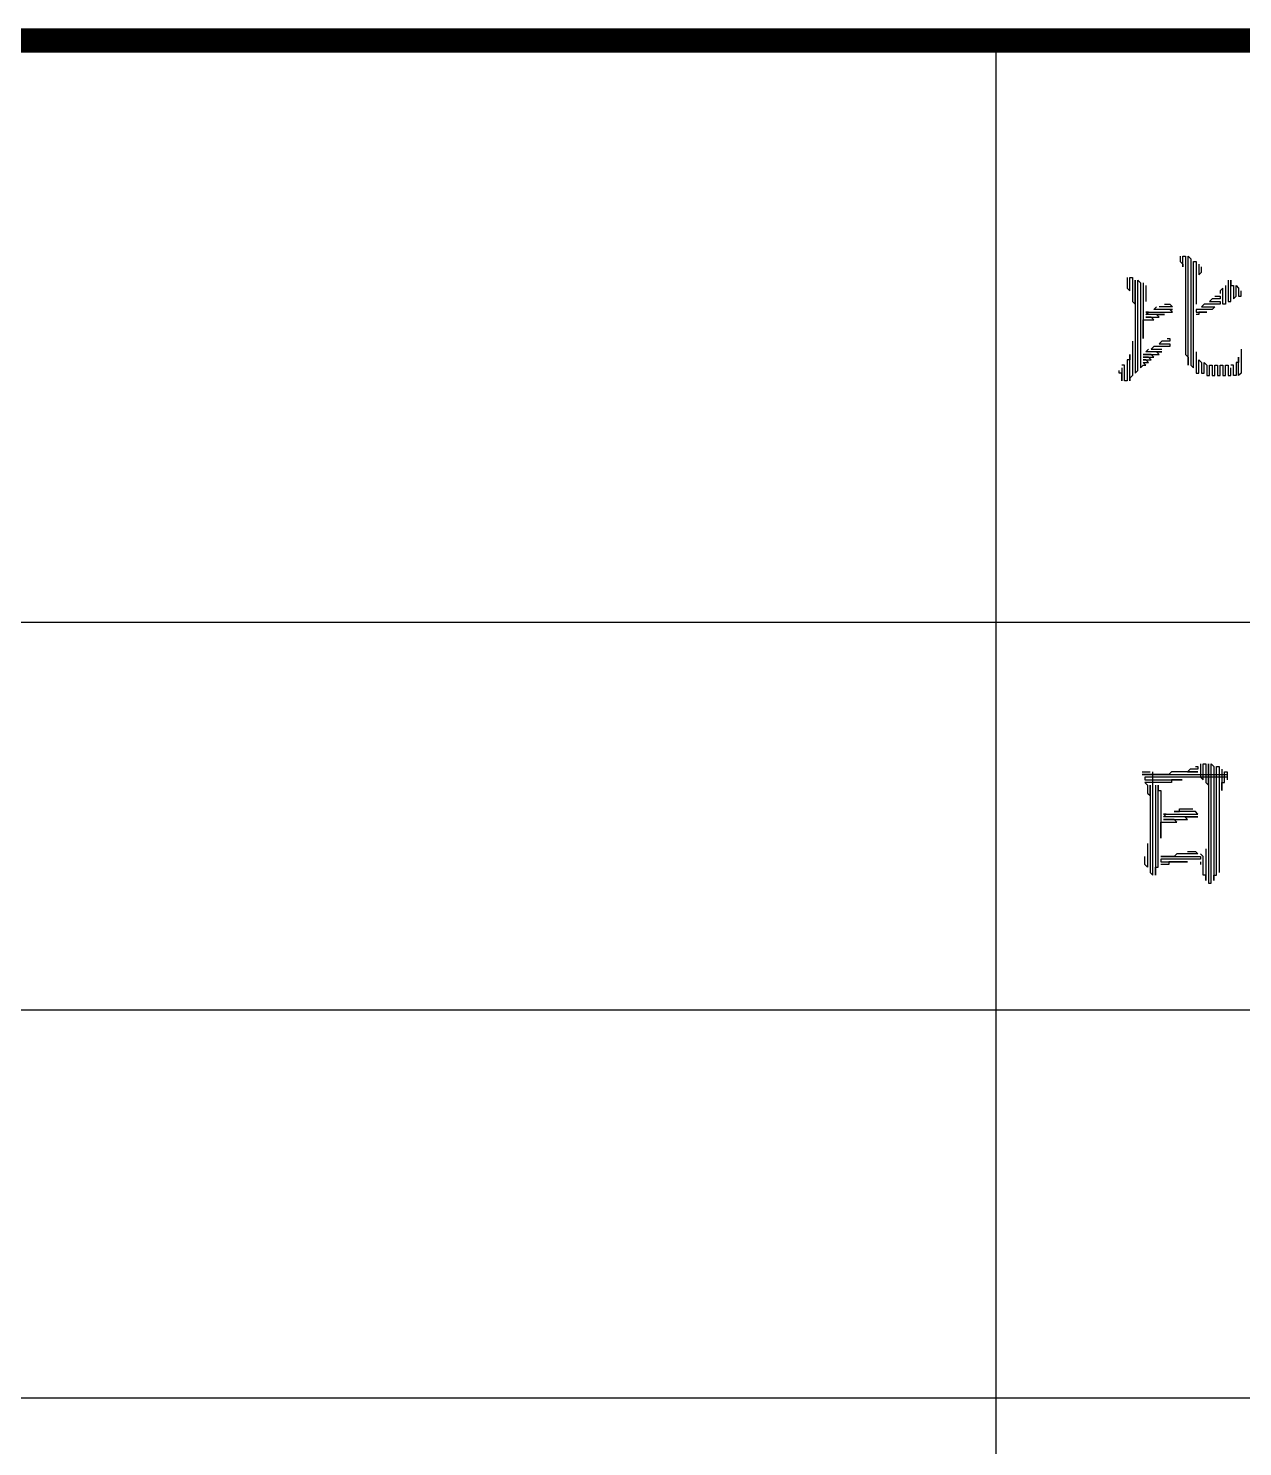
# Model space of a CAD drawing. Header units: inches. Extents: x -10386 to 73614, y -7144 to 52256.
# Drawn here: x 66119 to 68623, y -3244 to -319 of the extents above; entities that cross this region are included whole.
import ezdxf

# ---------------------------------------------------------------- set-up
doc = ezdxf.new("R2010")
doc.units = ezdxf.units.IN
doc.header["$MEASUREMENT"] = 0
doc.layers.add('TITLE_BLOCK_A1$0$TITLE', color=7, linetype='Continuous')

msp = doc.modelspace()

# ---------------------------------------------------------------- linework, layer by layer
at = {"layer": 'TITLE_BLOCK_A1$0$TITLE'}
for p, q in [((68114.1, -343.5), (68114.1, -3143.5)), ((63614.1, -1543.5), (72114.1, -1543.5)), ((63614.1, -2343.5), (72114.1, -2343.5)), ((63614.1, -3143.5), (72114.1, -3143.5)), ((68114.1, -3143.5), (68114.1, -4743.5))]:
    msp.add_line(p, q, dxfattribs=at)
at = {"layer": 'TITLE_BLOCK_A1$0$TITLE', "const_width": 50}
msp.add_lwpolyline([(63614.1, -343.5), (72114.1, -343.5)], dxfattribs=at)
at = {"layer": 'TITLE_BLOCK_A1$0$TITLE'}
for points in [[(68494.5, -788.8), (68494.5, -799.8), (68500, -805.2), (68500, -810.7), (68500, -788.8), (68505.4, -788.8), (68505.4, -870.9), (68505.4, -952.9), (68505.4, -991.2), (68510.9, -996.6), (68510.9, -1013), (68510.9, -931), (68510.9, -849), (68510.9, -788.8), (68516.4, -794.3), (68516.4, -876.3), (68516.4, -958.4), (68516.4, -1013), (68521.9, -1018.5), (68521.9, -936.5), (68521.9, -854.5), (68521.9, -799.8), (68527.3, -799.8), (68527.3, -881.8), (68527.3, -887.3)], [(68532.8, -805.2), (68532.8, -827.1), (68538.3, -821.6), (68538.3, -810.7)], [(68385.1, -832.6), (68385.1, -854.5), (68390.6, -859.9), (68390.6, -832.6), (68396.1, -832.6), (68396.1, -881.8), (68401.5, -887.3), (68401.5, -838), (68401.5, -920.1), (68401.5, -1002.1), (68401.5, -1029.5), (68407, -1024), (68407, -942), (68407, -859.9), (68407, -838), (68412.5, -843.5), (68412.5, -925.5), (68412.5, -1007.6), (68412.5, -1018.5), (68417.9, -1013), (68423.4, -1013), (68417.9, -1007.6), (68428.9, -1007.6), (68423.4, -1002.1), (68417.9, -1002.1), (68434.4, -1002.1), (68428.9, -996.6), (68417.9, -996.6), (68439.8, -996.6), (68434.4, -991.2), (68417.9, -991.2), (68450.8, -991.2), (68445.3, -985.7), (68456.2, -985.7), (68423.4, -985.7), (68428.9, -980.2)], [(68417.9, -843.5), (68417.9, -925.5), (68417.9, -958.4), (68417.9, -920.1), (68423.4, -920.1), (68439.8, -920.1), (68434.4, -914.6), (68423.4, -914.6), (68450.8, -914.6), (68445.3, -909.1), (68461.7, -909.1), (68423.4, -909.1), (68428.9, -903.7), (68423.4, -903.7), (68478.1, -903.7), (68472.6, -898.2), (68478.1, -898.2), (68439.8, -898.2), (68445.3, -892.7)], [(68592.9, -838), (68592.9, -881.8), (68598.4, -881.8), (68598.4, -838), (68598.4, -849), (68603.9, -849), (68603.9, -876.3), (68609.4, -870.9), (68609.4, -849), (68614.8, -854.5), (68614.8, -870.9), (68620.3, -870.9), (68620.3, -859.9)], [(68423.4, -849), (68423.4, -881.8)], [(68565.6, -870.9), (68576.5, -870.9), (68576.5, -876.3), (68560.1, -876.3), (68554.7, -881.8), (68576.5, -881.8), (68576.5, -887.3), (68543.7, -887.3), (68538.3, -892.7), (68565.6, -892.7), (68560.1, -898.2), (68527.3, -898.2), (68527.3, -903.7), (68549.2, -903.7), (68532.8, -903.7), (68532.8, -909.1), (68527.3, -909.1)], [(68587.5, -849), (68587.5, -887.3), (68582, -887.3), (68582, -854.5), (68576.5, -859.9), (68576.5, -865.4)], [(68461.7, -887.3), (68472.6, -887.3), (68478.1, -892.7), (68450.8, -892.7)], [(68396.1, -963.8), (68396.1, -1034.9), (68390.6, -1040.4), (68390.6, -1045.9), (68390.6, -991.2), (68390.6, -1002.1), (68385.1, -1002.1), (68385.1, -1045.9), (68379.7, -1045.9), (68379.7, -1013), (68374.2, -1013)], [(68467.2, -958.4), (68472.6, -958.4), (68472.6, -963.8), (68456.2, -963.8), (68450.8, -969.3), (68472.6, -969.3), (68472.6, -974.8), (68439.8, -974.8), (68434.4, -980.2), (68456.2, -980.2)], [(68527.3, -985.7), (68527.3, -1029.5), (68532.8, -1029.5), (68532.8, -1002.1), (68538.3, -1007.6), (68538.3, -1029.5), (68543.7, -1029.5), (68543.7, -1007.6), (68549.2, -1013), (68549.2, -1034.9), (68554.7, -1034.9), (68554.7, -1013), (68560.1, -1013), (68560.1, -1034.9), (68565.6, -1034.9), (68565.6, -1013), (68571.1, -1013), (68571.1, -1034.9), (68576.5, -1034.9), (68576.5, -1013), (68582, -1013), (68582, -1034.9), (68587.5, -1034.9), (68587.5, -1013), (68592.9, -1013), (68592.9, -1034.9), (68598.4, -1034.9), (68598.4, -1018.5)], [(68620.3, -980.2), (68620.3, -1029.5), (68614.8, -1034.9), (68614.8, -996.6), (68614.8, -1007.6), (68609.4, -1007.6), (68609.4, -1034.9), (68603.9, -1034.9), (68603.9, -1013), (68598.4, -1013)], [(68374.2, -1018.5), (68374.2, -1045.9), (68374.2, -1029.5), (68368.7, -1029.5), (68368.7, -1024)], [(68525.5, -1841.3), (68530.9, -1841.3), (68530.9, -1846.7), (68514.5, -1846.7), (68509, -1852.2), (68530.9, -1852.2), (68476.2, -1852.2), (68470.8, -1857.7), (68416.1, -1857.7), (68498.1, -1857.7), (68580.1, -1857.7), (68591.1, -1857.7), (68591.1, -1863.2), (68509, -1863.2), (68427, -1863.2), (68421.5, -1863.2), (68421.5, -1868.6), (68498.1, -1868.6), (68476.2, -1868.6), (68476.2, -1874.1), (68421.5, -1874.1), (68427, -1879.6), (68427, -1896), (68432.5, -1901.4), (68432.5, -1879.6), (68432.5, -1961.6), (68432.5, -2043.6), (68432.5, -2060), (68438, -2065.5), (68438, -1983.5), (68438, -1901.4), (68438, -1852.2)], [(68536.4, -1835.8), (68536.4, -1863.2), (68541.9, -1868.6), (68541.9, -1835.8), (68547.3, -1835.8), (68547.3, -1874.1), (68552.8, -1879.6), (68552.8, -1835.8), (68552.8, -1917.8), (68552.8, -1999.9), (68552.8, -2081.9), (68558.3, -2081.9), (68558.3, -1999.9), (68558.3, -1917.8), (68558.3, -1835.8), (68563.7, -1841.3), (68563.7, -1923.3), (68563.7, -2005.3), (68563.7, -2076.4), (68563.7, -2065.5), (68569.2, -2065.5), (68569.2, -1983.5), (68569.2, -1901.4), (68569.2, -1841.3), (68574.7, -1841.3), (68574.7, -1923.3), (68574.7, -2005.3), (68574.7, -2060)], [(68416.1, -1852.2), (68432.5, -1852.2)], [(68580.1, -1846.7), (68580.1, -1890.5), (68580.1, -1874.1), (68585.6, -1874.1), (68585.6, -1852.2), (68591.1, -1852.2), (68591.1, -1868.6)], [(68443.4, -1879.6), (68443.4, -1961.6), (68443.4, -2043.6), (68443.4, -2065.5), (68443.4, -2049.1), (68448.9, -2049.1), (68448.9, -1967.1), (68448.9, -1885), (68448.9, -1879.6), (68448.9, -1890.5), (68454.4, -1890.5), (68454.4, -1972.5), (68454.4, -1988.9), (68454.4, -1956.1), (68459.8, -1956.1), (68487.2, -1956.1), (68481.7, -1950.7), (68459.8, -1950.7), (68509, -1950.7), (68503.6, -1945.2), (68530.9, -1945.2), (68459.8, -1945.2), (68465.3, -1939.7), (68459.8, -1939.7), (68530.9, -1939.7), (68525.5, -1934.2), (68481.7, -1934.2), (68492.6, -1934.2), (68492.6, -1928.8), (68520, -1928.8)], [(68427, -1999.9), (68427, -2049.1), (68421.5, -2043.6), (68421.5, -2027.2)], [(68509, -2016.3), (68525.5, -2016.3), (68530.9, -2021.7), (68487.2, -2021.7), (68481.7, -2027.2), (68454.4, -2027.2), (68536.4, -2027.2), (68536.4, -2032.7), (68454.4, -2032.7), (68454.4, -2038.2), (68509, -2038.2), (68470.8, -2038.2), (68470.8, -2043.6), (68454.4, -2043.6)], [(68547.3, -2010.8), (68547.3, -2076.4), (68547.3, -2065.5), (68541.9, -2065.5), (68541.9, -2027.2), (68536.4, -2021.7)], [(68536.4, -2038.2), (68536.4, -2043.6)]]:
    msp.add_lwpolyline(points, dxfattribs=at)

doc.saveas('drawing.dxf')
